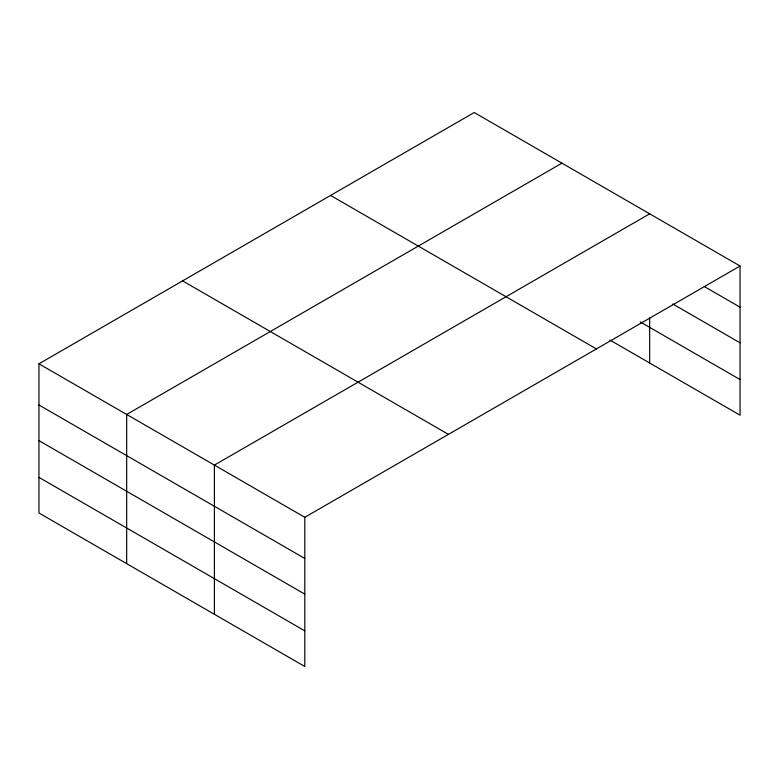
<?xml version="1.0" encoding="UTF-8"?>
<svg xmlns="http://www.w3.org/2000/svg" width="779" height="779" viewBox="0 0 779 779"><rect width="100%" height="100%" fill="white"/><g stroke="black" fill="none" stroke-linecap="round" stroke-linejoin="round"><path stroke-width="1.17" d="M38.95 363.812L304.793 517.295L304.793 666.483L38.95 513.001L38.95 363.812L474.207 112.517L740.05 265.999L740.05 415.188L609.976 340.092M561.941 163.162L126.675 414.457L126.675 563.655M649.667 213.816L214.4 465.102L214.4 614.3M304.793 517.295L740.05 265.999M704.313 286.536L740.05 307.169M672.783 303.985L740.05 342.818M640.26 321.931L740.05 379.548M330.578 195.441L596.412 348.924M182.588 280.878L448.422 434.361M38.95 404.983L304.793 558.465M38.95 440.632L304.793 594.114M38.95 477.361L304.793 630.844M649.667 317.881L649.667 363.004"/></g></svg>
